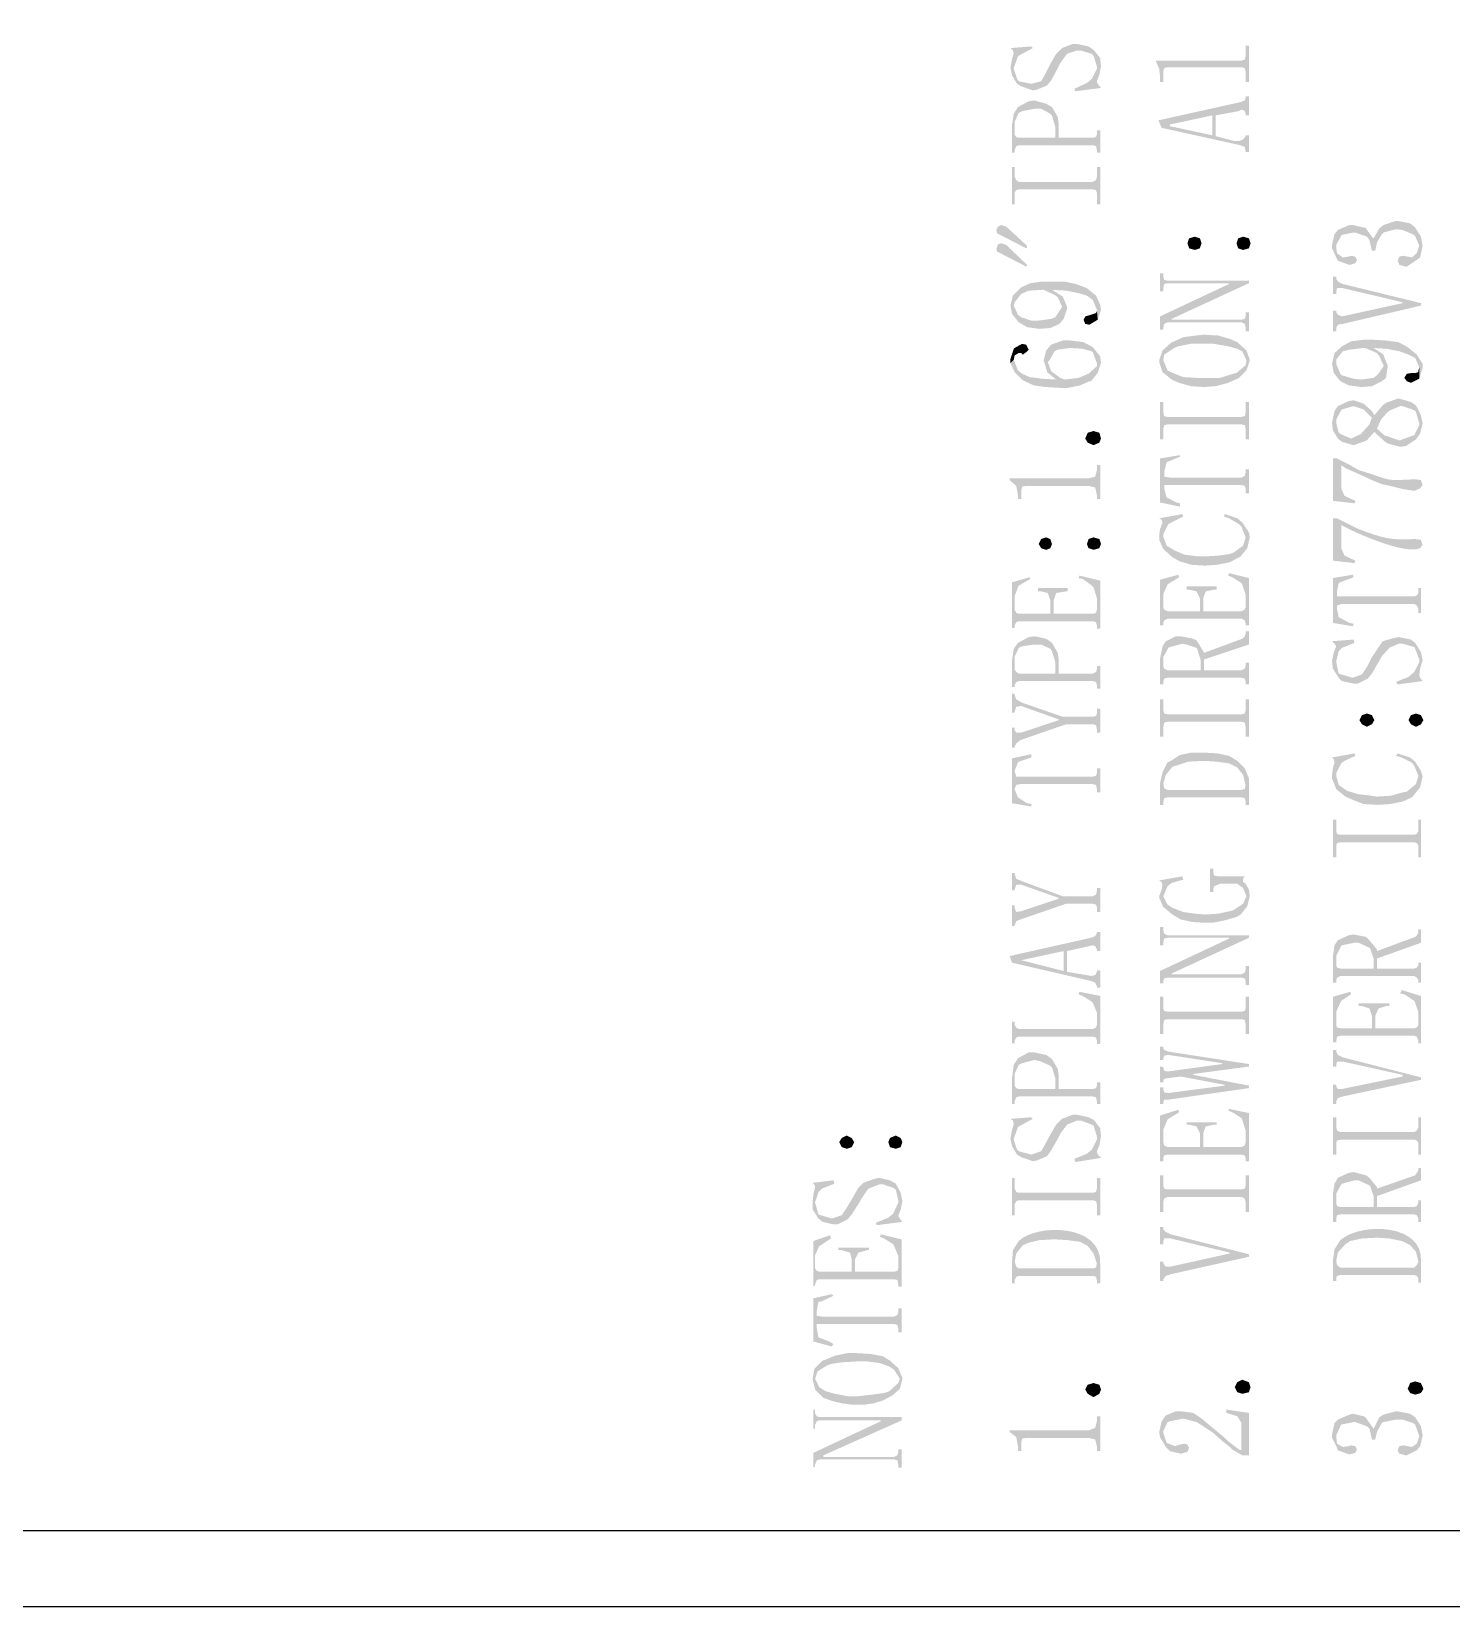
# Model space of a CAD drawing. Header units: millimetres. Extents: x 19 to 191, y 8 to 260.
# Drawn here: x 119.13 to 155.29, y 29.11 to 69.24 of the extents above; entities that cross this region are included whole.
import ezdxf

# ---------------------------------------------------------------- set-up
doc = ezdxf.new("R2010")
doc.units = ezdxf.units.MM
doc.layers.get('0').update_dxf_attribs({"linetype": 'CONTINUOUS'})

msp = doc.modelspace()

# ---------------------------------------------------------------- hatches: boundary and pattern name
for points in [[(144.060333, 68.311889), (144.102667, 68.121389), (144.229667, 67.909722), (144.3355, 67.846222), (144.631833, 67.740389), (144.737667, 67.761556), (144.991667, 67.867389), (145.0975, 67.994389), (145.266833, 68.311889), (145.330333, 68.438889), (145.499667, 68.671722), (145.753667, 68.756389), (145.8595, 68.756389), (146.134667, 68.671722), (146.177, 68.629389), (146.261667, 68.354222), (146.261667, 67.973222), (146.325167, 68.142556), (146.3675, 68.354222), (146.346333, 68.565889), (146.177, 68.777556), (146.05, 68.862222), (145.753667, 68.925722), (145.647833, 68.925722), (145.372667, 68.819889), (145.2245, 68.671722), (145.076333, 68.417722), (144.949333, 68.163722), (144.8435, 67.973222), (144.5895, 67.909722), (144.272, 67.973222), (144.229667, 68.036722), (144.145, 68.290722), (144.145, 68.692889), (144.102667, 68.544722)], [(144.060333, 68.819889), (144.123833, 68.756389), (144.145, 68.692889), (144.145, 68.290722), (144.145, 68.311889), (144.250833, 68.608222), (144.314333, 68.650556), (144.631833, 68.819889), (144.5895, 68.862222)], [(147.7645, 68.502389), (147.7645, 68.481222), (147.849167, 68.290722), (147.870333, 68.100222), (147.870333, 67.952056), (147.955, 67.952056), (147.955, 68.227222), (147.976167, 68.311889), (148.060833, 68.333056), (149.944667, 68.333056), (150.029333, 68.311889), (150.0505, 68.227222), (150.0505, 67.952056), (150.135167, 67.952056), (150.135167, 68.883389), (150.0505, 68.883389), (150.0505, 68.608222), (150.029333, 68.523556), (149.944667, 68.502389)], [(145.690167, 67.782722), (145.711333, 67.719222), (146.3675, 67.803889), (146.282833, 67.909722), (146.261667, 67.973222), (146.261667, 68.354222), (146.261667, 68.290722), (146.134667, 68.036722), (146.007667, 67.930889)], [(144.102667, 66.872556), (144.102667, 66.152889), (144.166167, 66.152889), (144.166167, 66.936056), (144.272, 67.168889), (144.356667, 67.211222), (144.674167, 67.274722), (144.8435, 67.274722), (145.076333, 67.147722), (145.118667, 67.105389), (145.203333, 66.809056), (145.203333, 66.533889), (145.266833, 67.063056), (145.118667, 67.317056), (144.9705, 67.401722), (144.674167, 67.486389), (144.526, 67.465222), (144.250833, 67.317056), (144.145, 67.147722)], [(147.828, 66.978389), (147.912667, 66.787889), (148.124333, 66.872556), (149.203833, 67.105389), (149.203833, 66.597389), (149.2885, 67.105389), (149.86, 67.211222), (149.965833, 67.253556), (150.029333, 67.211222), (150.0505, 67.147722), (150.0505, 67.105389), (150.135167, 67.105389), (150.135167, 67.592222), (150.0505, 67.592222), (150.0505, 67.549889), (150.029333, 67.486389), (149.9235, 67.444056)], [(144.166167, 66.216389), (144.2085, 66.322222), (144.272, 66.343389), (146.155833, 66.343389), (146.2405, 66.322222), (146.261667, 66.216389), (146.261667, 66.152889), (146.346333, 66.152889), (146.346333, 66.724389), (146.261667, 66.724389), (146.261667, 66.618556), (146.2405, 66.555056), (146.155833, 66.533889), (145.288, 66.533889), (145.288, 66.893722), (145.266833, 67.063056), (145.203333, 66.533889), (144.272, 66.533889), (144.2085, 66.555056), (144.166167, 66.618556), (144.166167, 66.787889)], [(147.912667, 66.787889), (149.9235, 66.343389), (150.029333, 66.301056), (150.0505, 66.195222), (150.0505, 66.174056), (150.135167, 66.174056), (150.135167, 66.597389), (150.0505, 66.597389), (150.0505, 66.576222), (149.987, 66.491556), (149.881167, 66.449222), (149.775333, 66.449222), (149.2885, 66.576222), (149.2885, 67.105389), (149.203833, 66.597389), (148.124333, 66.830222), (148.124333, 66.872556)], [(144.102667, 65.793056), (144.102667, 64.840556), (144.166167, 64.840556), (144.166167, 65.136889), (144.2085, 65.200389), (144.272, 65.221556), (146.155833, 65.221556), (146.2405, 65.200389), (146.261667, 65.136889), (146.261667, 64.840556), (146.346333, 64.840556), (146.346333, 65.793056), (146.261667, 65.793056), (146.261667, 65.539056), (146.2405, 65.454389), (146.155833, 65.412056), (144.272, 65.412056), (144.2085, 65.454389), (144.166167, 65.539056), (144.166167, 65.793056)], [(143.7005, 64.184389), (143.721667, 64.099722), (143.806333, 64.057389), (144.4625, 63.718722), (144.483667, 63.739889), (144.483667, 63.782222), (143.9545, 64.269056), (143.8275, 64.311389), (143.742833, 64.269056)], [(152.315333, 64.078556), (152.357667, 63.739889), (152.357667, 63.803389), (152.484667, 64.036222), (152.484667, 64.057389), (152.802167, 64.120889), (152.8445, 64.120889), (153.140833, 64.015056), (153.204333, 63.930389), (153.267833, 63.655222), (153.3525, 63.655222), (153.394833, 63.866889), (153.521833, 64.078556), (153.564167, 64.120889), (153.881667, 64.205556), (154.051, 64.184389), (154.305, 64.078556), (154.3685, 64.036222), (154.474333, 63.782222), (154.4955, 63.485889), (154.559, 63.782222), (154.516667, 64.015056), (154.3685, 64.247889), (154.2415, 64.353722), (153.924, 64.417222), (153.881667, 64.417222), (153.564167, 64.311389), (153.458333, 64.226722), (153.310167, 63.972722), (153.267833, 64.015056), (153.0985, 64.247889), (153.056167, 64.247889), (152.781, 64.311389), (152.696333, 64.311389), (152.4, 64.184389)], [(143.7005, 63.697556), (143.721667, 63.634056), (143.806333, 63.591722), (144.4625, 63.253056), (144.483667, 63.274222), (144.483667, 63.295389), (143.9545, 63.803389), (143.8275, 63.845722), (143.742833, 63.824556)], [(148.568833, 63.845722), (148.611167, 63.718722), (148.759333, 63.676389), (148.886333, 63.718722), (148.928667, 63.845722), (148.886333, 63.972722), (148.759333, 64.015056), (148.611167, 63.972722)], [(149.817667, 63.845722), (149.86, 63.718722), (149.987, 63.676389), (150.135167, 63.718722), (150.1775, 63.845722), (150.135167, 63.972722), (149.987, 64.015056), (149.86, 63.972722)], [(152.251833, 63.803389), (152.251833, 63.718722), (152.378833, 63.443556), (152.4, 63.401222), (152.696333, 63.295389), (152.8445, 63.337722), (152.886833, 63.422389), (152.8445, 63.507056), (152.738667, 63.528222), (152.675167, 63.507056), (152.527, 63.485889), (152.378833, 63.591722), (152.357667, 63.739889), (152.315333, 64.078556)], [(153.924, 63.401222), (153.966333, 63.295389), (154.135667, 63.253056), (154.156833, 63.253056), (154.410833, 63.422389), (154.4955, 63.485889), (154.474333, 63.782222), (154.410833, 63.591722), (154.283833, 63.485889), (154.072167, 63.528222), (153.966333, 63.507056)], [(147.870333, 63.083722), (147.870333, 62.618056), (147.955, 62.618056), (147.955, 62.702722), (147.976167, 62.808556), (148.060833, 62.829722), (149.627167, 62.829722), (149.627167, 62.808556), (150.135167, 62.829722), (150.135167, 62.893222), (148.060833, 62.893222), (147.976167, 62.914389), (147.955, 62.999056), (147.955, 63.083722)], [(144.123833, 62.512222), (144.145, 62.258222), (144.166167, 62.342889), (144.3355, 62.554556), (144.526, 62.639222), (144.864667, 62.660389), (144.907, 62.660389), (145.182167, 62.533389), (145.266833, 62.469889), (145.372667, 62.237056), (145.393833, 62.491056), (145.118667, 62.660389), (145.076333, 62.872056), (144.885833, 62.872056), (144.568333, 62.829722), (144.3355, 62.723889)], [(145.076333, 62.872056), (145.118667, 62.660389), (145.4785, 62.639222), (145.796, 62.575722), (146.007667, 62.512222), (146.155833, 62.406389), (146.261667, 62.152389), (146.282833, 61.898389), (146.3675, 62.152389), (146.346333, 62.279389), (146.2405, 62.512222), (146.007667, 62.702722), (145.7325, 62.808556), (145.436167, 62.872056)], [(147.870333, 61.983056), (147.870333, 61.644389), (147.955, 61.644389), (147.955, 61.707889), (147.976167, 61.792556), (148.060833, 61.834889), (148.166667, 61.919556), (150.135167, 62.829722), (149.627167, 62.808556)], [(152.273, 62.999056), (152.273, 62.554556), (152.357667, 62.554556), (152.357667, 62.618056), (152.378833, 62.702722), (152.527, 62.702722), (154.051, 62.342889), (154.051, 62.321722), (154.516667, 62.258222), (154.516667, 62.321722), (152.527, 62.808556), (152.4, 62.872056), (152.357667, 62.935556), (152.357667, 62.999056)], [(144.060333, 62.258222), (144.102667, 62.046556), (144.272, 61.834889), (144.483667, 61.707889), (144.801167, 61.665556), (145.076333, 61.686722), (145.309167, 61.792556), (145.415, 61.919556), (145.499667, 62.173556), (145.499667, 62.237056), (145.393833, 62.491056), (145.372667, 62.237056), (145.372667, 62.215889), (145.203333, 61.961889), (145.0975, 61.919556), (144.78, 61.877222), (144.5895, 61.877222), (144.3355, 61.961889), (144.250833, 62.025389), (144.145, 62.258222), (144.123833, 62.512222)], [(152.273, 62.131222), (152.273, 61.602056), (152.357667, 61.602056), (152.357667, 61.686722), (152.4, 61.771389), (152.527, 61.792556), (154.516667, 62.258222), (154.051, 62.321722), (152.505833, 61.983056), (152.4, 62.025389), (152.357667, 62.088889), (152.357667, 62.131222)], [(145.923, 61.898389), (145.965333, 61.792556), (146.071167, 61.771389), (146.282833, 61.898389), (146.261667, 62.152389), (146.261667, 62.110056), (146.2405, 62.067722), (146.1135, 62.025389), (145.965333, 61.983056)], [(148.060833, 61.834889), (149.944667, 61.834889), (150.029333, 61.792556), (150.0505, 61.707889), (150.0505, 61.602056), (150.135167, 61.602056), (150.135167, 62.088889), (150.0505, 62.088889), (150.0505, 61.983056), (150.029333, 61.919556), (149.944667, 61.898389), (148.166667, 61.898389), (148.166667, 61.919556)], [(147.849167, 60.861222), (147.849167, 60.818889), (147.933833, 60.564889), (147.955, 60.861222), (147.976167, 61.009389), (148.230167, 61.178722), (148.336, 61.221056), (148.6535, 61.284556), (149.246167, 61.284556), (149.606, 61.221056), (149.838833, 61.157556), (149.965833, 61.094056), (150.071667, 60.861222), (150.071667, 60.607222), (150.156333, 60.861222), (150.156333, 60.882389), (150.071667, 61.115222), (149.838833, 61.326889), (149.648333, 61.411556), (149.352, 61.496222), (148.992167, 61.517389), (148.7805, 61.496222), (148.463, 61.453889), (148.187833, 61.326889), (148.1455, 61.305722), (147.933833, 61.115222)], [(144.060333, 60.903556), (144.060333, 60.797722), (144.145, 60.882389), (144.166167, 60.988222), (144.272, 61.051722), (144.3355, 61.051722), (144.377833, 61.009389), (144.4625, 61.072889), (144.526, 61.136389), (144.4625, 61.263389), (144.356667, 61.284556), (144.166167, 61.178722), (144.145, 61.157556)], [(144.907, 60.861222), (144.991667, 60.586056), (144.991667, 60.564889), (145.012833, 60.818889), (145.055167, 60.861222), (145.182167, 61.094056), (145.266833, 61.136389), (145.584333, 61.178722), (145.901833, 61.157556), (146.134667, 61.094056), (146.155833, 61.072889), (146.261667, 60.797722), (146.282833, 60.543722), (146.3675, 60.797722), (146.346333, 60.967056), (146.155833, 61.199889), (145.923, 61.326889), (145.584333, 61.369222), (145.393833, 61.369222), (145.0975, 61.263389), (144.9705, 61.115222)], [(152.251833, 60.776556), (152.294167, 60.543722), (152.4635, 60.332056), (152.675167, 60.226222), (152.992667, 60.183889), (153.267833, 60.205056), (153.521833, 60.332056), (153.627667, 60.416722), (153.67, 60.713056), (153.67, 60.734222), (153.564167, 60.988222), (153.564167, 61.009389), (153.564167, 60.713056), (153.416, 60.501389), (153.310167, 60.416722), (152.992667, 60.374389), (152.802167, 60.395556), (152.505833, 60.480222), (152.4635, 60.522556), (152.357667, 60.776556), (152.315333, 61.051722)], [(152.315333, 61.051722), (152.357667, 60.776556), (152.357667, 60.882389), (152.527, 61.094056), (152.696333, 61.136389), (153.035, 61.178722), (153.0985, 61.178722), (153.394833, 61.051722), (153.458333, 60.967056), (153.564167, 60.734222), (153.564167, 61.009389), (153.310167, 61.178722), (153.267833, 61.390389), (153.056167, 61.390389), (152.738667, 61.348056), (152.505833, 61.221056)], [(153.267833, 61.390389), (153.310167, 61.178722), (153.648833, 61.157556), (153.966333, 61.094056), (154.199167, 61.009389), (154.3685, 60.924722), (154.474333, 60.691889), (154.474333, 60.395556), (154.559, 60.670722), (154.559, 60.776556), (154.410833, 61.009389), (154.178, 61.199889), (153.945167, 61.326889), (153.627667, 61.369222)], [(144.060333, 60.797722), (144.166167, 60.564889), (144.377833, 60.353222), (144.653, 60.226222), (144.949333, 60.183889), (145.309167, 60.162722), (145.2245, 60.374389), (144.864667, 60.395556), (144.547167, 60.437889), (144.356667, 60.522556), (144.250833, 60.607222), (144.145, 60.882389)], [(144.991667, 60.564889), (145.2245, 60.374389), (145.309167, 60.162722), (145.520833, 60.162722), (145.838333, 60.226222), (146.071167, 60.332056), (146.1135, 60.332056), (146.282833, 60.543722), (146.261667, 60.797722), (146.261667, 60.713056), (146.05, 60.522556), (145.796, 60.416722), (145.436167, 60.374389), (145.330333, 60.416722), (145.0975, 60.586056), (145.012833, 60.818889)], [(147.933833, 60.564889), (148.166667, 60.374389), (148.357167, 60.289722), (148.6535, 60.205056), (148.992167, 60.183889), (149.2885, 60.205056), (149.606, 60.289722), (149.838833, 60.395556), (149.86, 60.395556), (150.071667, 60.607222), (150.071667, 60.861222), (150.0505, 60.734222), (149.817667, 60.543722), (149.6695, 60.501389), (149.394333, 60.416722), (148.801667, 60.416722), (148.463, 60.437889), (148.187833, 60.543722), (148.060833, 60.607222), (147.955, 60.861222)], [(154.093333, 60.416722), (154.156833, 60.332056), (154.262667, 60.289722), (154.474333, 60.395556), (154.474333, 60.691889), (154.453167, 60.607222), (154.453167, 60.564889), (154.389667, 60.543722), (154.305, 60.543722), (154.156833, 60.522556)], [(147.870333, 59.802889), (147.870333, 58.850389), (147.955, 58.850389), (147.955, 59.125556), (147.976167, 59.210222), (148.060833, 59.231389), (149.944667, 59.231389), (150.029333, 59.210222), (150.0505, 59.125556), (150.0505, 58.850389), (150.135167, 58.850389), (150.135167, 59.802889), (150.0505, 59.802889), (150.0505, 59.527722), (150.029333, 59.443056), (149.944667, 59.421889), (148.060833, 59.421889), (147.976167, 59.443056), (147.955, 59.527722), (147.955, 59.802889)], [(152.315333, 59.570056), (152.357667, 59.273722), (152.357667, 59.358389), (152.484667, 59.591222), (152.505833, 59.612389), (152.802167, 59.697056), (153.056167, 59.612389), (153.267833, 59.400722), (153.267833, 59.570056), (153.056167, 59.760556), (152.802167, 59.845222), (152.675167, 59.824056), (152.4, 59.697056)], [(153.331333, 59.464222), (153.394833, 59.125556), (153.500667, 59.358389), (153.67, 59.548889), (153.7335, 59.591222), (153.9875, 59.697056), (154.051, 59.697056), (154.347333, 59.591222), (154.389667, 59.548889), (154.474333, 59.252556), (154.4955, 58.998556), (154.559, 59.252556), (154.516667, 59.464222), (154.389667, 59.718222), (154.262667, 59.802889), (153.966333, 59.887556), (153.924, 59.887556), (153.627667, 59.781722), (153.543, 59.718222)], [(152.251833, 59.273722), (152.273, 59.083222), (152.4, 58.871556), (152.505833, 58.786889), (152.802167, 58.702222), (153.0985, 58.808056), (153.140833, 58.829222), (153.331333, 59.040889), (153.394833, 58.977389), (153.6065, 58.786889), (153.67, 58.744556), (153.9875, 58.659889), (154.135667, 58.681056), (154.389667, 58.850389), (154.4955, 58.998556), (154.474333, 59.252556), (154.474333, 59.210222), (154.347333, 58.956222), (154.283833, 58.935056), (153.9875, 58.829222), (153.945167, 58.829222), (153.648833, 58.935056), (153.6065, 58.935056), (153.394833, 59.125556), (153.331333, 59.464222), (153.267833, 59.570056), (153.267833, 59.400722), (153.204333, 59.231389), (153.013833, 59.019722), (153.013833, 58.998556), (152.738667, 58.871556), (152.484667, 58.977389), (152.421167, 59.019722), (152.357667, 59.273722), (152.315333, 59.570056)], [(146.3675, 58.871556), (146.325167, 58.765722), (146.177, 58.702222), (146.028833, 58.765722), (145.965333, 58.871556), (146.028833, 59.019722), (146.177, 59.062056), (146.325167, 59.019722)], [(144.039167, 57.855556), (144.039167, 57.813222), (144.2085, 57.665056), (144.250833, 57.432222), (144.250833, 57.326389), (144.3355, 57.326389), (144.3355, 57.538056), (144.356667, 57.643889), (144.4625, 57.665056), (146.05, 57.665056), (146.219333, 57.622722), (146.261667, 57.432222), (146.261667, 57.326389), (146.346333, 57.326389), (146.346333, 58.194222), (146.261667, 58.194222), (146.261667, 58.067222), (146.219333, 57.897889), (146.05, 57.855556)], [(147.870333, 58.363556), (147.976167, 57.601556), (147.976167, 58.024889), (148.039667, 58.257722), (148.060833, 58.278889), (148.378333, 58.405889), (148.378333, 58.448222)], [(147.870333, 58.363556), (147.870333, 57.241722), (148.378333, 57.135889), (148.378333, 57.220556), (148.293667, 57.241722), (148.039667, 57.368722), (147.976167, 57.601556)], [(152.273, 58.363556), (152.273, 57.284056), (152.823333, 57.220556), (152.8445, 57.284056), (152.569333, 57.411056), (152.484667, 57.601556), (152.484667, 58.194222), (152.378833, 58.363556)], [(152.378833, 58.363556), (152.484667, 58.194222), (152.611667, 58.109556), (152.950333, 57.961389), (153.267833, 57.813222), (153.521833, 57.707389), (153.7335, 57.665056), (154.072167, 57.580389), (154.347333, 57.538056), (154.4955, 57.601556), (154.559, 57.686222), (154.516667, 57.813222), (154.3685, 57.834389), (154.221061, 57.826326), (154.096572, 57.820273), (153.991759, 57.816445), (153.903346, 57.815058), (153.828056, 57.816327), (153.762615, 57.820467), (153.703745, 57.827695), (153.648172, 57.838225), (153.592619, 57.852274), (153.533812, 57.870056), (153.468474, 57.891787), (153.393329, 57.917683), (153.305101, 57.947959), (153.200515, 57.98283), (153.076296, 58.022513), (152.929167, 58.067222), (152.675167, 58.215389)], [(147.976167, 57.601556), (147.976167, 57.686222), (149.944667, 57.686222), (150.029333, 57.665056), (150.0505, 57.601556), (150.0505, 57.474556), (150.135167, 57.474556), (150.135167, 58.088389), (150.0505, 58.088389), (150.0505, 58.003722), (150.029333, 57.919056), (149.944667, 57.876722), (148.124333, 57.876722), (147.976167, 57.897889), (147.976167, 58.024889)], [(147.849167, 56.839556), (147.912667, 56.797222), (147.933833, 56.712556), (147.955, 56.373889), (147.955, 56.437389), (148.082, 56.691389), (148.463, 56.881889), (148.441833, 56.945389)], [(147.849167, 56.416222), (147.849167, 56.289222), (147.955, 56.056389), (148.187833, 55.844722), (148.378333, 55.738889), (148.674667, 55.654222), (149.013333, 55.633056), (149.330833, 55.654222), (149.648333, 55.717722), (149.881167, 55.844722), (149.9235, 55.865889), (150.092833, 56.077556), (150.0505, 56.352722), (149.987, 56.141056), (149.754167, 55.971722), (149.648333, 55.929389), (149.352, 55.887056), (148.992167, 55.865889), (148.865167, 55.865889), (148.505333, 55.908222), (148.251333, 56.014056), (148.039667, 56.141056), (147.955, 56.373889), (147.933833, 56.712556), (147.870333, 56.564389)], [(149.500167, 56.881889), (149.627167, 56.839556), (149.881167, 56.691389), (149.944667, 56.627889), (150.0505, 56.352722), (150.092833, 56.077556), (150.156333, 56.352722), (150.135167, 56.479722), (149.965833, 56.733722), (149.838833, 56.839556), (149.521333, 56.945389)], [(152.273, 56.839556), (152.273, 55.760056), (152.823333, 55.696556), (152.8445, 55.760056), (152.569333, 55.887056), (152.484667, 56.077556), (152.484667, 56.670222), (152.378833, 56.839556)], [(152.378833, 56.839556), (152.484667, 56.670222), (152.558967, 56.629173), (152.653024, 56.580946), (152.764073, 56.527194), (152.889347, 56.469569), (153.026081, 56.409724), (153.171508, 56.349312), (153.322865, 56.289984), (153.477383, 56.233395), (153.632299, 56.181196), (153.784846, 56.13504), (153.932258, 56.09658), (154.07177, 56.067468), (154.200616, 56.049357), (154.31603, 56.0439), (154.415247, 56.052748), (154.4955, 56.077556), (154.559, 56.162222), (154.516667, 56.289222), (154.3685, 56.310389), (154.154059, 56.300076), (153.968086, 56.300715), (153.801279, 56.312838), (153.644335, 56.33698), (153.487954, 56.373672), (153.322834, 56.423449), (153.139672, 56.486843), (152.929167, 56.564389), (152.675167, 56.691389)], [(144.78, 56.183389), (144.8435, 56.077556), (144.9705, 56.035222), (145.076333, 56.077556), (145.118667, 56.183389), (145.076333, 56.310389), (144.9705, 56.352722), (144.8435, 56.310389)], [(146.007667, 56.183389), (146.05, 56.077556), (146.177, 56.035222), (146.325167, 56.077556), (146.3675, 56.183389), (146.325167, 56.310389), (146.177, 56.352722), (146.05, 56.310389)], [(147.870333, 55.273222), (147.870333, 54.109056), (147.955, 54.109056), (147.955, 54.913389), (148.060833, 55.146222), (148.082, 55.167389), (148.357167, 55.336722), (148.336, 55.400222)], [(149.606, 55.379056), (149.711833, 55.336722), (149.944667, 55.188556), (149.965833, 55.146222), (150.0505, 54.892222), (150.0505, 54.109056), (150.135167, 54.109056), (150.135167, 55.315556), (149.627167, 55.442556)], [(152.273, 55.315556), (152.378833, 54.532389), (152.378833, 54.976889), (152.421167, 55.188556), (152.4635, 55.209722), (152.802167, 55.336722), (152.781, 55.400222)], [(144.102667, 55.209722), (144.102667, 54.045556), (144.166167, 54.045556), (144.166167, 54.849889), (144.250833, 55.082722), (144.272, 55.125056), (144.568333, 55.294389), (144.547167, 55.336722)], [(144.758833, 55.061556), (144.758833, 54.976889), (144.8435, 54.976889), (145.012833, 54.934556), (145.076333, 54.744056), (145.076333, 54.405389), (145.161, 54.744056), (145.2245, 54.934556), (145.4785, 54.976889), (145.520833, 54.976889), (145.520833, 55.061556)], [(145.796, 55.315556), (145.901833, 55.294389), (146.134667, 55.125056), (146.177, 55.082722), (146.261667, 54.807556), (146.261667, 54.024389), (146.346333, 54.024389), (146.346333, 55.252056), (145.817167, 55.379056)], [(148.547667, 55.103889), (148.547667, 55.019222), (148.611167, 55.019222), (148.801667, 54.976889), (148.886333, 54.807556), (148.886333, 54.468889), (148.971, 54.807556), (149.0345, 54.976889), (149.246167, 55.019222), (149.309667, 55.019222), (149.309667, 55.103889)], [(152.273, 55.315556), (152.273, 54.172556), (152.781, 54.087889), (152.802167, 54.151389), (152.696333, 54.172556), (152.421167, 54.320722), (152.378833, 54.532389)], [(152.378833, 54.532389), (152.378833, 54.617056), (152.505833, 54.659389), (154.347333, 54.659389), (154.410833, 54.617056), (154.453167, 54.532389), (154.453167, 54.426556), (154.516667, 54.426556), (154.516667, 55.061556), (154.453167, 55.061556), (154.453167, 54.934556), (154.410833, 54.871056), (154.347333, 54.849889), (152.378833, 54.849889), (152.378833, 54.976889)], [(144.166167, 54.109056), (144.2085, 54.193722), (144.272, 54.214889), (146.155833, 54.214889), (146.2405, 54.193722), (146.261667, 54.109056), (146.261667, 54.511222), (146.2405, 54.426556), (146.155833, 54.405389), (145.161, 54.405389), (145.161, 54.744056), (145.076333, 54.405389), (144.272, 54.405389), (144.2085, 54.426556), (144.166167, 54.511222), (144.166167, 54.849889)], [(147.955, 54.172556), (147.976167, 54.236056), (148.060833, 54.278389), (149.944667, 54.278389), (150.029333, 54.236056), (150.0505, 54.172556), (150.0505, 54.574722), (150.029333, 54.511222), (149.944667, 54.468889), (148.971, 54.468889), (148.971, 54.807556), (148.886333, 54.468889), (148.060833, 54.468889), (147.976167, 54.511222), (147.955, 54.574722), (147.955, 54.913389)], [(144.102667, 53.220056), (144.102667, 52.542722), (144.166167, 52.542722), (144.166167, 53.304722), (144.272, 53.537556), (144.356667, 53.579889), (144.674167, 53.622222), (144.8435, 53.622222), (145.076333, 53.516389), (145.118667, 53.452889), (145.203333, 53.177722), (145.203333, 52.881389), (145.266833, 53.410556), (145.118667, 53.664556), (144.9705, 53.770389), (144.674167, 53.833889), (144.526, 53.812722), (144.250833, 53.664556), (144.145, 53.516389)], [(147.870333, 53.262389), (147.870333, 52.606222), (147.955, 52.606222), (147.955, 53.304722), (148.082, 53.537556), (148.124333, 53.558722), (148.441833, 53.643389), (148.547667, 53.622222), (148.801667, 53.537556), (148.822833, 53.495222), (148.9075, 53.220056), (148.9075, 52.966056), (148.971, 53.452889), (148.801667, 53.728056), (148.717, 53.770389), (148.3995, 53.833889), (148.2725, 53.833889), (148.0185, 53.706889), (147.933833, 53.579889)], [(148.992167, 53.410556), (148.992167, 53.241222), (150.135167, 53.622222), (150.135167, 53.960889), (150.0505, 53.960889), (150.0505, 53.897389), (150.029333, 53.833889), (149.965833, 53.770389)], [(152.251833, 53.198889), (152.273, 53.008389), (152.421167, 52.775556), (152.505833, 52.690889), (152.802167, 52.627389), (152.908, 52.627389), (153.162, 52.754389), (153.267833, 52.881389), (153.521833, 53.325889), (153.712333, 53.537556), (153.945167, 53.643389), (154.051, 53.643389), (154.347333, 53.558722), (154.3685, 53.516389), (154.474333, 53.241222), (154.474333, 52.839056), (154.4955, 53.008389), (154.559, 53.220056), (154.516667, 53.431722), (154.3685, 53.664556), (154.262667, 53.749222), (153.945167, 53.812722), (153.839333, 53.791556), (153.543, 53.706889), (153.437167, 53.558722), (153.246667, 53.262389), (153.140833, 53.050722), (153.013833, 52.860222), (152.781, 52.775556), (152.484667, 52.860222), (152.421167, 52.881389), (152.357667, 53.177722), (152.357667, 53.579889), (152.294167, 53.410556)], [(144.166167, 52.585056), (144.2085, 52.669722), (144.272, 52.690889), (146.155833, 52.690889), (146.2405, 52.669722), (146.261667, 52.585056), (146.261667, 52.500389), (146.346333, 52.500389), (146.346333, 53.071889), (146.261667, 53.071889), (146.261667, 52.987222), (146.2405, 52.923722), (146.155833, 52.881389), (145.288, 52.881389), (145.288, 53.241222), (145.266833, 53.410556), (145.203333, 52.881389), (144.272, 52.881389), (144.2085, 52.923722), (144.166167, 52.987222), (144.166167, 53.156556)], [(147.955, 52.669722), (147.976167, 52.754389), (148.060833, 52.775556), (149.944667, 52.775556), (150.029333, 52.754389), (150.0505, 52.669722), (150.0505, 52.606222), (150.135167, 52.606222), (150.135167, 53.156556), (150.0505, 53.156556), (150.0505, 53.071889), (150.029333, 53.008389), (149.944667, 52.966056), (148.992167, 52.966056), (148.992167, 53.410556), (148.971, 53.452889), (148.9075, 52.966056), (148.060833, 52.966056), (147.976167, 53.008389), (147.955, 53.071889), (147.955, 53.198889)], [(152.251833, 53.706889), (152.315333, 53.643389), (152.357667, 53.579889), (152.357667, 53.177722), (152.357667, 53.198889), (152.421167, 53.452889), (152.505833, 53.537556), (152.823333, 53.664556), (152.802167, 53.749222)], [(153.881667, 52.669722), (153.924, 52.606222), (154.559, 52.690889), (154.4955, 52.775556), (154.474333, 52.839056), (154.474333, 53.241222), (154.474333, 53.177722), (154.347333, 52.923722), (154.199167, 52.796722)], [(144.102667, 52.373389), (144.102667, 51.886556), (144.166167, 51.886556), (144.166167, 51.907722), (144.2085, 52.034722), (144.3355, 52.055889), (145.288, 51.717222), (145.288, 51.696056), (145.393833, 51.780722), (144.356667, 52.140556), (144.2085, 52.225222), (144.166167, 52.331056), (144.166167, 52.373389)], [(147.870333, 52.225222), (147.870333, 51.272722), (147.955, 51.272722), (147.955, 51.526722), (147.976167, 51.632556), (148.060833, 51.653722), (149.944667, 51.653722), (150.029333, 51.632556), (150.0505, 51.526722), (150.0505, 51.272722), (150.135167, 51.272722), (150.135167, 52.225222), (150.0505, 52.225222), (150.0505, 51.950056), (150.029333, 51.865389), (149.944667, 51.844222), (148.060833, 51.844222), (147.976167, 51.865389), (147.955, 51.950056), (147.955, 52.225222)], [(144.102667, 51.505556), (144.102667, 50.997556), (144.166167, 50.997556), (144.166167, 51.018722), (144.2085, 51.103389), (144.314333, 51.188056), (145.4785, 51.590222), (146.155833, 51.590222), (146.2405, 51.569056), (146.261667, 51.463222), (146.261667, 51.378556), (146.346333, 51.378556), (146.346333, 51.992389), (146.261667, 51.992389), (146.261667, 51.865389), (146.2405, 51.801889), (146.155833, 51.780722), (145.393833, 51.780722), (145.288, 51.696056), (144.3355, 51.378556), (144.2085, 51.378556), (144.166167, 51.442056), (144.166167, 51.505556)], [(152.950333, 51.696056), (153.013833, 51.590222), (153.140833, 51.526722), (153.267833, 51.590222), (153.331333, 51.696056), (153.267833, 51.823056), (153.140833, 51.865389), (153.013833, 51.823056)], [(154.199167, 51.696056), (154.262667, 51.590222), (154.389667, 51.526722), (154.516667, 51.590222), (154.580167, 51.696056), (154.516667, 51.823056), (154.389667, 51.865389), (154.262667, 51.823056)], [(144.102667, 50.722389), (144.166167, 49.939222), (144.166167, 50.404889), (144.250833, 50.616556), (144.272, 50.637722), (144.5895, 50.743556), (144.5895, 50.828222)], [(144.102667, 50.722389), (144.102667, 49.579389), (144.5895, 49.494722), (144.5895, 49.558222), (144.483667, 49.579389), (144.250833, 49.727556), (144.166167, 49.939222)], [(147.870333, 50.087389), (147.870333, 49.537056), (147.955, 49.537056), (147.955, 50.087389), (148.0185, 50.299056), (148.187833, 50.510722), (148.336, 50.553056), (148.59, 50.637722), (148.992167, 50.658889), (149.309667, 50.637722), (149.627167, 50.595389), (149.838833, 50.489556), (149.987, 50.299056), (150.0505, 50.045056), (150.0505, 49.537056), (150.135167, 49.537056), (150.135167, 50.214389), (150.029333, 50.468389), (149.838833, 50.658889), (149.627167, 50.785889), (149.330833, 50.849389), (148.971, 50.870556), (148.674667, 50.870556), (148.378333, 50.807056), (148.1455, 50.658889), (148.060833, 50.616556), (147.933833, 50.362556)], [(152.251833, 50.743556), (152.294167, 50.701222), (152.315333, 50.616556), (152.357667, 50.277889), (152.357667, 50.341389), (152.484667, 50.595389), (152.569333, 50.658889), (152.8445, 50.785889), (152.823333, 50.849389)], [(152.251833, 50.299056), (152.251833, 50.214389), (152.357667, 49.939222), (152.5905, 49.748722), (152.781, 49.664056), (153.056167, 49.558222), (153.416, 49.537056), (153.7335, 49.558222), (154.051, 49.621722), (154.283833, 49.727556), (154.305, 49.748722), (154.4955, 49.981556), (154.453167, 50.277889), (154.389667, 50.066222), (154.156833, 49.875722), (154.051, 49.854556), (153.754667, 49.769889), (153.394833, 49.748722), (153.246667, 49.769889), (152.908, 49.812222), (152.632833, 49.896889), (152.421167, 50.045056), (152.357667, 50.277889), (152.315333, 50.616556), (152.273, 50.468389)], [(153.881667, 50.785889), (154.029833, 50.743556), (154.283833, 50.616556), (154.347333, 50.531889), (154.453167, 50.277889), (154.4955, 49.981556), (154.559, 50.256722), (154.516667, 50.404889), (154.3685, 50.637722), (154.2415, 50.743556), (153.924, 50.849389)], [(144.166167, 49.939222), (144.2085, 50.045056), (144.314333, 50.066222), (146.155833, 50.066222), (146.2405, 50.045056), (146.261667, 49.939222), (146.261667, 49.854556), (146.346333, 49.854556), (146.346333, 50.468389), (146.261667, 50.468389), (146.261667, 50.341389), (146.2405, 50.277889), (146.155833, 50.256722), (144.2085, 50.256722), (144.166167, 50.404889)], [(147.955, 49.621722), (147.976167, 49.706389), (148.060833, 49.727556), (149.944667, 49.727556), (150.029333, 49.706389), (150.0505, 49.621722), (150.0505, 50.045056), (150.029333, 49.939222), (149.944667, 49.918056), (148.060833, 49.918056), (147.976167, 49.960389), (147.955, 50.087389)], [(152.273, 49.156056), (152.273, 48.203556), (152.357667, 48.203556), (152.357667, 48.499889), (152.378833, 48.563389), (152.4635, 48.584556), (154.347333, 48.584556), (154.410833, 48.563389), (154.453167, 48.499889), (154.453167, 48.203556), (154.516667, 48.203556), (154.516667, 49.156056), (154.453167, 49.156056), (154.453167, 48.880889), (154.410833, 48.796222), (154.347333, 48.775056), (152.4635, 48.775056), (152.378833, 48.796222), (152.357667, 48.880889), (152.357667, 49.156056)], [(144.102667, 47.801389), (144.102667, 47.356889), (144.166167, 47.356889), (144.166167, 47.378056), (144.2085, 47.505056), (144.3355, 47.505056), (145.288, 47.166389), (145.288, 47.145222), (145.393833, 47.208722), (144.356667, 47.589722), (144.2085, 47.653222), (144.166167, 47.780222), (144.166167, 47.801389)], [(149.140333, 47.907222), (149.140333, 47.314556), (149.225, 47.314556), (149.225, 47.378056), (149.246167, 47.462722), (149.394333, 47.526222), (149.838833, 47.526222), (149.987, 47.420389), (149.987, 47.653222), (150.029333, 47.716722), (149.352, 47.716722), (149.246167, 47.737889), (149.225, 47.822556), (149.225, 47.907222)], [(144.102667, 46.975889), (144.102667, 46.446722), (144.166167, 46.446722), (144.166167, 46.467889), (144.2085, 46.573722), (144.314333, 46.616056), (145.4785, 47.018222), (146.155833, 47.018222), (146.2405, 46.997056), (146.261667, 46.933556), (146.261667, 46.806556), (146.346333, 46.806556), (146.346333, 47.420389), (146.261667, 47.420389), (146.261667, 47.335722), (146.2405, 47.251056), (146.155833, 47.208722), (145.393833, 47.208722), (145.288, 47.145222), (144.3355, 46.827722), (144.2085, 46.806556), (144.166167, 46.912389), (144.166167, 46.975889)], [(147.849167, 47.610889), (147.912667, 47.568556), (147.933833, 47.505056), (147.955, 47.208722), (148.060833, 47.462722), (148.166667, 47.547389), (148.463, 47.632056), (148.441833, 47.716722)], [(147.849167, 47.208722), (147.849167, 47.166389), (147.955, 46.933556), (148.187833, 46.743056), (148.3995, 46.616056), (148.695833, 46.552556), (149.0345, 46.531389), (149.203833, 46.531389), (149.521333, 46.594889), (149.817667, 46.679556), (149.9235, 46.743056), (150.092833, 46.954722), (150.071667, 47.208722), (149.987, 47.018222), (149.733, 46.848889), (149.648333, 46.827722), (149.352, 46.764222), (149.0345, 46.743056), (148.759333, 46.764222), (148.463, 46.806556), (148.187833, 46.912389), (148.060833, 46.997056), (147.955, 47.208722), (147.933833, 47.505056), (147.912667, 47.378056)], [(149.987, 47.420389), (150.071667, 47.208722), (150.092833, 46.954722), (150.156333, 47.208722), (150.135167, 47.378056), (150.0505, 47.526222), (149.987, 47.568556), (149.987, 47.653222)], [(144.039167, 45.684722), (144.102667, 45.515389), (144.3355, 45.578889), (145.415, 45.811722), (145.415, 45.303722), (145.499667, 45.811722), (146.071167, 45.938722), (146.155833, 45.959889), (146.219333, 45.938722), (146.261667, 45.854056), (146.261667, 45.811722), (146.346333, 45.811722), (146.346333, 46.298556), (146.261667, 46.298556), (146.261667, 46.277389), (146.219333, 46.192722), (146.1135, 46.150389)], [(147.870333, 46.425556), (147.870333, 45.959889), (147.955, 45.959889), (147.955, 46.044556), (147.976167, 46.129222), (148.060833, 46.150389), (149.627167, 46.150389), (149.627167, 46.129222), (150.135167, 46.150389), (150.135167, 46.213889), (148.060833, 46.213889), (147.976167, 46.256222), (147.955, 46.340889), (147.955, 46.425556)], [(152.273, 45.663556), (152.273, 45.007389), (152.357667, 45.007389), (152.357667, 45.684722), (152.484667, 45.938722), (152.505833, 45.959889), (152.823333, 46.023389), (152.929167, 46.023389), (153.204333, 45.896389), (153.2255, 45.875222), (153.310167, 45.621222), (153.310167, 45.367222), (153.394833, 45.854056), (153.204333, 46.086889), (153.119667, 46.171556), (152.802167, 46.235056), (152.675167, 46.213889), (152.4, 46.086889), (152.315333, 45.959889)], [(153.394833, 45.811722), (153.394833, 45.621222), (154.516667, 46.023389), (154.516667, 46.362056), (154.453167, 46.362056), (154.453167, 46.277389), (154.410833, 46.213889), (154.3685, 46.171556)], [(144.102667, 45.515389), (146.1135, 45.049722), (146.219333, 45.007389), (146.261667, 44.922722), (146.261667, 44.880389), (146.346333, 44.880389), (146.346333, 45.324889), (146.261667, 45.324889), (146.261667, 45.282556), (146.219333, 45.197889), (146.1135, 45.176722), (146.007667, 45.197889), (145.499667, 45.282556), (145.499667, 45.811722), (145.415, 45.303722), (144.3355, 45.578889)], [(147.870333, 45.303722), (147.870333, 44.986222), (147.955, 44.986222), (147.955, 45.049722), (147.976167, 45.113222), (148.060833, 45.134389), (148.166667, 45.240222), (150.135167, 46.150389), (149.627167, 46.129222)], [(152.357667, 45.070889), (152.378833, 45.134389), (152.4635, 45.176722), (154.347333, 45.176722), (154.410833, 45.134389), (154.453167, 45.070889), (154.453167, 45.007389), (154.516667, 45.007389), (154.516667, 45.515389), (154.453167, 45.515389), (154.453167, 45.451889), (154.410833, 45.388389), (154.347333, 45.367222), (153.394833, 45.367222), (153.394833, 45.854056), (153.310167, 45.367222), (152.4635, 45.367222), (152.378833, 45.388389), (152.357667, 45.451889), (152.357667, 45.600056)], [(148.060833, 45.134389), (149.944667, 45.134389), (150.029333, 45.113222), (150.0505, 45.049722), (150.0505, 44.943889), (150.135167, 44.943889), (150.135167, 45.430722), (150.0505, 45.430722), (150.0505, 45.324889), (150.029333, 45.261389), (149.944667, 45.219056), (148.166667, 45.219056), (148.166667, 45.240222)], [(145.796, 44.711056), (145.901833, 44.668722), (146.134667, 44.520556), (146.155833, 44.499389), (146.261667, 44.245389), (146.261667, 43.441056), (146.346333, 43.441056), (146.346333, 44.668722), (145.817167, 44.774556)], [(147.870333, 44.647556), (147.870333, 43.695056), (147.955, 43.695056), (147.955, 43.949056), (147.976167, 44.054889), (148.060833, 44.076056), (149.944667, 44.076056), (150.029333, 44.054889), (150.0505, 43.949056), (150.0505, 43.695056), (150.135167, 43.695056), (150.135167, 44.647556), (150.0505, 44.647556), (150.0505, 44.351222), (150.029333, 44.287722), (149.944667, 44.266556), (148.060833, 44.266556), (147.976167, 44.287722), (147.955, 44.351222), (147.955, 44.647556)], [(152.273, 44.647556), (152.273, 43.483389), (152.357667, 43.483389), (152.357667, 44.266556), (152.4635, 44.499389), (152.484667, 44.541722), (152.738667, 44.711056), (152.7175, 44.774556)], [(153.9875, 44.732222), (154.093333, 44.711056), (154.347333, 44.541722), (154.3685, 44.499389), (154.453167, 44.245389), (154.453167, 43.462222), (154.516667, 43.462222), (154.516667, 44.668722), (154.029833, 44.816889)], [(152.357667, 43.525722), (152.378833, 43.631556), (152.4635, 43.652722), (154.347333, 43.652722), (154.410833, 43.631556), (154.453167, 43.525722), (154.453167, 43.927889), (154.410833, 43.864389), (154.347333, 43.843222), (153.3525, 43.843222), (153.3525, 44.160722), (153.267833, 43.843222), (152.4635, 43.843222), (152.378833, 43.864389), (152.357667, 43.927889), (152.357667, 44.266556)], [(152.929167, 44.478222), (152.929167, 44.414722), (153.013833, 44.414722), (153.204333, 44.351222), (153.267833, 44.160722), (153.267833, 43.843222), (153.3525, 44.160722), (153.437167, 44.351222), (153.648833, 44.414722), (153.712333, 44.414722), (153.712333, 44.478222)], [(144.102667, 44.012556), (144.102667, 43.462222), (144.166167, 43.462222), (144.166167, 43.525722), (144.2085, 43.610389), (144.272, 43.631556), (146.155833, 43.631556), (146.2405, 43.610389), (146.261667, 43.525722), (146.261667, 43.927889), (146.2405, 43.864389), (146.155833, 43.822056), (144.272, 43.822056), (144.2085, 43.864389), (144.166167, 43.927889), (144.166167, 44.012556)], [(147.870333, 43.377556), (147.870333, 43.038889), (147.955, 43.038889), (147.955, 43.081222), (147.976167, 43.144722), (148.082, 43.165889), (149.457833, 42.954222), (149.457833, 42.933056), (150.135167, 42.869556), (150.135167, 42.933056), (148.082, 43.250556), (147.976167, 43.292889), (147.955, 43.335222), (147.955, 43.377556)], [(144.102667, 42.594389), (144.102667, 41.917056), (144.166167, 41.917056), (144.166167, 42.679056), (144.272, 42.911889), (144.356667, 42.954222), (144.674167, 43.038889), (144.8435, 42.996556), (145.076333, 42.890722), (145.118667, 42.848389), (145.203333, 42.573222), (145.203333, 42.298056), (145.266833, 42.806056), (145.118667, 43.060056), (144.9705, 43.165889), (144.674167, 43.229389), (144.526, 43.229389), (144.250833, 43.081222), (144.145, 42.911889)], [(152.273, 43.292889), (152.273, 42.869556), (152.357667, 42.869556), (152.357667, 42.911889), (152.378833, 42.996556), (152.527, 42.996556), (154.051, 42.657889), (154.051, 42.615556), (154.516667, 42.530889), (154.516667, 42.594389), (152.527, 43.102389), (152.4, 43.165889), (152.357667, 43.250556), (152.357667, 43.292889)], [(144.166167, 41.980556), (144.2085, 42.086389), (144.272, 42.107556), (146.155833, 42.107556), (146.2405, 42.086389), (146.261667, 41.980556), (146.261667, 41.917056), (146.346333, 41.917056), (146.346333, 42.467389), (146.261667, 42.467389), (146.261667, 42.382722), (146.2405, 42.319222), (146.155833, 42.298056), (145.288, 42.298056), (145.288, 42.657889), (145.266833, 42.806056), (145.203333, 42.298056), (144.272, 42.298056), (144.2085, 42.319222), (144.166167, 42.382722), (144.166167, 42.552056)], [(147.870333, 42.869556), (147.870333, 42.467389), (147.955, 42.467389), (147.955, 42.509722), (147.976167, 42.552056), (148.060833, 42.573222), (148.3995, 42.615556), (148.717, 42.679056), (150.135167, 42.869556), (149.457833, 42.933056), (148.060833, 42.742556), (147.976167, 42.763722), (147.955, 42.848389), (147.955, 42.869556)], [(148.3995, 42.615556), (149.521333, 42.403889), (149.521333, 42.382722), (150.135167, 42.319222), (150.135167, 42.382722), (148.717, 42.657889), (148.717, 42.679056)], [(152.273, 42.403889), (152.273, 41.917056), (152.357667, 41.917056), (152.357667, 41.980556), (152.4, 42.065222), (152.527, 42.107556), (154.516667, 42.530889), (154.051, 42.615556), (152.505833, 42.298056), (152.4, 42.298056), (152.357667, 42.361556), (152.357667, 42.403889)], [(147.870333, 42.340389), (147.870333, 41.917056), (147.955, 41.917056), (147.955, 41.959389), (147.976167, 42.022889), (148.060833, 42.022889), (150.135167, 42.319222), (149.521333, 42.382722), (148.060833, 42.192222), (147.976167, 42.213389), (147.955, 42.298056), (147.955, 42.340389)], [(147.870333, 41.620722), (147.870333, 40.456556), (147.955, 40.456556), (147.955, 41.260889), (148.060833, 41.514889), (148.082, 41.536056), (148.357167, 41.705389), (148.336, 41.768889)], [(149.606, 41.747722), (149.711833, 41.705389), (149.944667, 41.557222), (149.965833, 41.514889), (150.0505, 41.239722), (150.0505, 40.456556), (150.135167, 40.456556), (150.135167, 41.684222), (149.627167, 41.790056)], [(144.060333, 41.028056), (144.102667, 40.837556), (144.229667, 40.625889), (144.3355, 40.562389), (144.631833, 40.456556), (144.737667, 40.477722), (144.991667, 40.583556), (145.0975, 40.731722), (145.266833, 41.028056), (145.330333, 41.155056), (145.499667, 41.387889), (145.753667, 41.493722), (145.8595, 41.493722), (146.134667, 41.387889), (146.177, 41.366722), (146.261667, 41.091556), (146.261667, 40.710556), (146.325167, 40.858722), (146.3675, 41.091556), (146.346333, 41.303222), (146.177, 41.514889), (146.05, 41.578389), (145.753667, 41.641889), (145.647833, 41.641889), (145.372667, 41.536056), (145.2245, 41.387889), (145.076333, 41.133889), (144.949333, 40.901056), (144.8435, 40.710556), (144.5895, 40.625889), (144.272, 40.710556), (144.229667, 40.752889), (144.145, 41.006889), (144.145, 41.409056), (144.102667, 41.260889)], [(144.060333, 41.536056), (144.123833, 41.493722), (144.145, 41.409056), (144.145, 41.006889), (144.145, 41.028056), (144.250833, 41.324389), (144.314333, 41.366722), (144.631833, 41.536056), (144.5895, 41.578389)], [(148.547667, 41.451389), (148.547667, 41.387889), (148.611167, 41.387889), (148.801667, 41.345556), (148.886333, 41.176222), (148.886333, 40.816389), (148.971, 41.176222), (149.0345, 41.345556), (149.246167, 41.387889), (149.309667, 41.387889), (149.309667, 41.451389)], [(152.273, 41.578389), (152.273, 40.625889), (152.357667, 40.625889), (152.357667, 40.922222), (152.378833, 40.985722), (152.4635, 41.006889), (154.347333, 41.006889), (154.410833, 40.985722), (154.453167, 40.922222), (154.453167, 40.625889), (154.516667, 40.625889), (154.516667, 41.578389), (154.453167, 41.578389), (154.453167, 41.324389), (154.410833, 41.239722), (154.347333, 41.197389), (152.4635, 41.197389), (152.378833, 41.239722), (152.357667, 41.324389), (152.357667, 41.578389)], [(139.7, 40.943389), (139.7635, 40.816389), (139.8905, 40.774056), (140.0175, 40.816389), (140.081, 40.943389), (140.0175, 41.049222), (139.8905, 41.112722), (139.7635, 41.049222)], [(140.948833, 40.943389), (140.991167, 40.816389), (141.139333, 40.774056), (141.266333, 40.816389), (141.308667, 40.943389), (141.266333, 41.049222), (141.139333, 41.112722), (140.991167, 41.049222)], [(145.690167, 40.520056), (145.711333, 40.435389), (146.3675, 40.541222), (146.282833, 40.625889), (146.261667, 40.710556), (146.261667, 41.091556), (146.261667, 41.006889), (146.134667, 40.752889), (146.007667, 40.647056)], [(147.955, 40.541222), (147.976167, 40.604722), (148.060833, 40.625889), (149.944667, 40.625889), (150.029333, 40.604722), (150.0505, 40.541222), (150.0505, 40.943389), (150.029333, 40.858722), (149.944667, 40.816389), (148.971, 40.816389), (148.971, 41.176222), (148.886333, 40.816389), (148.060833, 40.816389), (147.976167, 40.858722), (147.955, 40.943389), (147.955, 41.260889)], [(152.273, 39.609889), (152.273, 38.911389), (152.357667, 38.911389), (152.357667, 39.631056), (152.484667, 39.863889), (152.505833, 39.885056), (152.823333, 39.969722), (152.929167, 39.969722), (153.204333, 39.842722), (153.2255, 39.821556), (153.310167, 39.567556), (153.310167, 39.292389), (153.394833, 39.800389), (153.204333, 40.033222), (153.119667, 40.096722), (152.802167, 40.181389), (152.675167, 40.160222), (152.4, 40.033222), (152.315333, 39.885056)], [(153.394833, 39.758056), (153.394833, 39.567556), (154.516667, 39.969722), (154.516667, 40.287222), (154.453167, 40.287222), (154.453167, 40.223722), (154.3685, 40.096722)], [(139.022667, 39.419389), (139.022667, 39.228889), (139.170833, 38.996056), (139.276667, 38.911389), (139.551833, 38.847889), (139.657667, 38.847889), (139.911667, 38.974889), (140.0175, 39.101889), (140.208, 39.398222), (140.292667, 39.546389), (140.440833, 39.758056), (140.716, 39.863889), (140.821833, 39.863889), (141.075833, 39.779222), (141.139333, 39.736889), (141.202833, 39.461722), (141.202833, 39.059556), (141.266333, 39.228889), (141.308667, 39.440556), (141.266333, 39.652222), (141.139333, 39.885056), (140.991167, 39.969722), (140.716, 40.033222), (140.610167, 40.012056), (140.313833, 39.906222), (140.186833, 39.779222), (140.0175, 39.482889), (139.8905, 39.271222), (139.7635, 39.080722), (139.5095, 38.996056), (139.234333, 39.080722), (139.170833, 39.101889), (139.086167, 39.398222), (139.086167, 39.800389), (139.043833, 39.631056)], [(139.022667, 39.906222), (139.065, 39.863889), (139.086167, 39.800389), (139.086167, 39.398222), (139.086167, 39.419389), (139.170833, 39.673389), (139.2555, 39.758056), (139.573, 39.885056), (139.551833, 39.969722)], [(144.102667, 40.033222), (144.102667, 39.080722), (144.166167, 39.080722), (144.166167, 39.355889), (144.2085, 39.440556), (144.272, 39.461722), (146.155833, 39.461722), (146.2405, 39.440556), (146.261667, 39.355889), (146.261667, 39.080722), (146.346333, 39.080722), (146.346333, 40.033222), (146.261667, 40.033222), (146.261667, 39.758056), (146.2405, 39.673389), (146.155833, 39.652222), (144.272, 39.652222), (144.2085, 39.673389), (144.166167, 39.758056), (144.166167, 40.033222)], [(147.870333, 40.096722), (147.870333, 39.165389), (147.955, 39.165389), (147.955, 39.419389), (147.976167, 39.504056), (148.060833, 39.546389), (149.944667, 39.546389), (150.029333, 39.504056), (150.0505, 39.419389), (150.0505, 39.165389), (150.135167, 39.165389), (150.135167, 40.096722), (150.0505, 40.096722), (150.0505, 39.821556), (150.029333, 39.758056), (149.944667, 39.736889), (148.060833, 39.736889), (147.976167, 39.758056), (147.955, 39.821556), (147.955, 40.096722)], [(152.357667, 38.996056), (152.378833, 39.080722), (152.4635, 39.101889), (154.347333, 39.101889), (154.410833, 39.080722), (154.453167, 38.996056), (154.453167, 38.911389), (154.516667, 38.911389), (154.516667, 39.461722), (154.453167, 39.461722), (154.453167, 39.398222), (154.410833, 39.313556), (154.347333, 39.292389), (153.394833, 39.292389), (153.394833, 39.800389), (153.310167, 39.292389), (152.4635, 39.292389), (152.378833, 39.313556), (152.357667, 39.398222), (152.357667, 39.546389)], [(140.631333, 38.890222), (140.6525, 38.826722), (141.308667, 38.911389), (141.245167, 38.996056), (141.202833, 39.059556), (141.202833, 39.461722), (141.202833, 39.398222), (141.075833, 39.123056), (140.948833, 39.017222)], [(139.043833, 38.424556), (139.043833, 37.281556), (139.086167, 37.281556), (139.086167, 38.064722), (139.192, 38.297556), (139.234333, 38.318722), (139.488333, 38.488056), (139.467167, 38.572722)], [(140.737167, 38.530389), (140.843, 38.488056), (141.075833, 38.339889), (141.097, 38.297556), (141.202833, 38.043556), (141.202833, 37.260389), (141.2875, 37.260389), (141.2875, 38.466889), (140.758333, 38.593889)], [(144.102667, 37.895389), (144.102667, 37.345056), (144.166167, 37.345056), (144.166167, 37.895389), (144.2085, 38.107056), (144.377833, 38.318722), (144.526, 38.382222), (144.801167, 38.445722), (145.182167, 38.466889), (145.520833, 38.445722), (145.838333, 38.403389), (146.028833, 38.297556), (146.177, 38.107056), (146.261667, 37.853056), (146.261667, 37.345056), (146.346333, 37.345056), (146.346333, 37.853056), (146.336095, 38.031483), (146.289859, 38.186982), (146.211928, 38.320391), (146.106604, 38.432543), (145.978189, 38.524274), (145.830985, 38.596421), (145.669294, 38.649819), (145.497418, 38.685302), (145.319659, 38.703708), (145.140319, 38.705872), (144.963701, 38.692628), (144.794106, 38.664814), (144.635836, 38.623264), (144.493194, 38.568813), (144.370481, 38.502299), (144.272, 38.424556), (144.123833, 38.191722)], [(147.870333, 38.784389), (147.870333, 38.339889), (147.955, 38.339889), (147.955, 38.403389), (147.976167, 38.488056), (148.1455, 38.488056), (149.648333, 38.128222), (149.648333, 38.107056), (150.135167, 38.022389), (150.135167, 38.085889), (148.1455, 38.593889), (148.0185, 38.657389), (147.955, 38.720889), (147.955, 38.784389)], [(152.273, 37.916556), (152.273, 37.408556), (152.357667, 37.408556), (152.357667, 37.916556), (152.4, 38.128222), (152.5905, 38.339889), (152.7175, 38.424556), (153.013833, 38.488056), (153.394833, 38.509222), (153.712333, 38.488056), (154.029833, 38.424556), (154.2415, 38.318722), (154.389667, 38.149389), (154.453167, 37.895389), (154.453167, 37.366222), (154.516667, 37.366222), (154.516667, 37.895389), (154.511437, 38.068121), (154.470811, 38.219262), (154.398857, 38.349484), (154.299642, 38.459464), (154.177235, 38.549875), (154.035704, 38.621391), (153.879116, 38.674687), (153.71154, 38.710438), (153.537043, 38.729317), (153.359693, 38.731999), (153.183559, 38.719159), (153.012709, 38.691471), (152.85121, 38.649608), (152.70313, 38.594246), (152.572537, 38.52606), (152.4635, 38.445722), (152.315333, 38.212889)], [(139.678833, 38.255222), (139.678833, 38.191722), (139.7635, 38.191722), (139.975167, 38.128222), (140.0175, 37.958889), (140.0175, 37.641389), (140.102167, 37.958889), (140.186833, 38.128222), (140.419667, 38.191722), (140.462, 38.191722), (140.462, 38.255222)], [(139.086167, 37.323889), (139.1285, 37.429722), (139.192, 37.450889), (141.097, 37.450889), (141.181667, 37.429722), (141.202833, 37.323889), (141.202833, 37.726056), (141.181667, 37.662556), (141.097, 37.641389), (140.102167, 37.641389), (140.102167, 37.958889), (140.0175, 37.641389), (139.192, 37.641389), (139.1285, 37.662556), (139.086167, 37.726056), (139.086167, 38.064722)], [(144.166167, 37.429722), (144.2085, 37.514389), (144.272, 37.535556), (146.155833, 37.535556), (146.2405, 37.514389), (146.261667, 37.429722), (146.261667, 37.853056), (146.2405, 37.747222), (146.155833, 37.726056), (144.272, 37.726056), (144.2085, 37.768389), (144.166167, 37.895389)], [(147.870333, 37.895389), (147.870333, 37.408556), (147.955, 37.408556), (147.955, 37.450889), (148.0185, 37.535556), (148.1455, 37.577889), (150.135167, 38.022389), (149.648333, 38.107056), (148.124333, 37.768389), (148.0185, 37.768389), (147.955, 37.853056), (147.955, 37.895389)], [(152.357667, 37.472056), (152.378833, 37.535556), (152.4635, 37.556722), (154.347333, 37.556722), (154.410833, 37.535556), (154.453167, 37.472056), (154.453167, 37.895389), (154.410833, 37.810722), (154.347333, 37.747222), (152.4635, 37.747222), (152.378833, 37.810722), (152.357667, 37.916556)], [(139.043833, 36.964056), (139.1285, 36.202056), (139.1285, 36.646556), (139.170833, 36.879389), (139.234333, 36.879389), (139.551833, 37.027556), (139.5095, 37.069889)], [(139.043833, 36.964056), (139.043833, 35.863389), (139.5095, 35.736389), (139.551833, 35.799889), (139.446, 35.863389), (139.170833, 35.969222), (139.1285, 36.202056)], [(139.1285, 36.202056), (139.1285, 36.307889), (141.097, 36.307889), (141.181667, 36.286722), (141.202833, 36.202056), (141.202833, 36.096222), (141.2875, 36.096222), (141.2875, 36.710056), (141.202833, 36.710056), (141.202833, 36.604222), (141.181667, 36.540722), (141.097, 36.498389), (139.2555, 36.498389), (139.1285, 36.519556), (139.1285, 36.646556)], [(139.022667, 34.910889), (139.022667, 34.889722), (139.086167, 34.635722), (139.086167, 34.910889), (139.149667, 35.101389), (139.3825, 35.249556), (139.488333, 35.291889), (139.784667, 35.334222), (140.1445, 35.355389), (140.419667, 35.355389), (140.737167, 35.313056), (140.97, 35.228389), (141.097, 35.143722), (141.245167, 34.910889), (141.245167, 34.656889), (141.308667, 34.910889), (141.308667, 34.932056), (141.202833, 35.186056), (140.991167, 35.376556), (140.821833, 35.482389), (140.504333, 35.545889), (140.1445, 35.567056), (139.911667, 35.567056), (139.594167, 35.503556), (139.340167, 35.397722), (139.276667, 35.376556), (139.065, 35.164889)], [(139.086167, 34.635722), (139.297833, 34.424056), (139.537372, 34.342425), (139.792009, 34.283578), (140.054748, 34.251942), (140.318596, 34.251944), (140.576556, 34.288012), (140.821635, 34.364574), (141.046837, 34.486057), (141.245167, 34.656889), (141.245167, 34.910889), (141.202833, 34.805056), (140.97, 34.593389), (140.843, 34.551056), (140.5255, 34.508722), (140.1445, 34.466389), (139.932833, 34.466389), (139.594167, 34.529889), (139.361333, 34.593389), (139.192, 34.699222), (139.086167, 34.910889)], [(146.3675, 34.635722), (146.325167, 34.529889), (146.177, 34.445222), (146.028833, 34.529889), (145.965333, 34.635722), (146.028833, 34.762722), (146.177, 34.805056), (146.325167, 34.762722)], [(150.1775, 34.699222), (150.135167, 34.572222), (149.965833, 34.529889), (149.838833, 34.572222), (149.775333, 34.699222), (149.838833, 34.826222), (149.965833, 34.889722), (150.135167, 34.826222)], [(154.580167, 34.656889), (154.516667, 34.551056), (154.3685, 34.508722), (154.2415, 34.551056), (154.178, 34.656889), (154.2415, 34.805056), (154.3685, 34.847389), (154.516667, 34.805056)], [(139.043833, 34.127722), (139.043833, 33.640889), (139.086167, 33.640889), (139.086167, 33.746722), (139.1285, 33.831389), (139.192, 33.852556), (140.758333, 33.852556), (140.758333, 33.831389), (141.2875, 33.852556), (141.2875, 33.937222), (139.192, 33.937222), (139.1285, 33.958389), (139.086167, 34.021889), (139.086167, 34.127722)], [(149.563667, 34.127722), (149.563667, 34.043056), (149.838833, 33.958389), (149.944667, 33.789056), (149.944667, 33.090556), (149.965833, 32.963556), (150.135167, 32.963556), (150.135167, 34.043056)], [(139.043833, 33.027056), (139.043833, 32.667222), (139.086167, 32.667222), (139.086167, 32.730722), (139.1285, 32.836556), (139.192, 32.857722), (139.297833, 32.963556), (141.2875, 33.852556), (140.758333, 33.831389)], [(144.039167, 33.598556), (144.039167, 33.556222), (144.2085, 33.429222), (144.250833, 33.196389), (144.250833, 33.069389), (144.3355, 33.069389), (144.3355, 33.281056), (144.356667, 33.386889), (144.4625, 33.408056), (146.05, 33.408056), (146.219333, 33.365722), (146.261667, 33.196389), (146.261667, 33.069389), (146.346333, 33.069389), (146.346333, 33.958389), (146.261667, 33.958389), (146.261667, 33.831389), (146.219333, 33.662056), (146.05, 33.598556)], [(147.849167, 33.556222), (147.870333, 33.429222), (148.0185, 33.175222), (148.124333, 33.069389), (148.3995, 33.005889), (148.568833, 33.048222), (148.611167, 33.154056), (148.568833, 33.238722), (148.484167, 33.259889), (148.378333, 33.238722), (148.251333, 33.196389), (148.039667, 33.281056), (147.955, 33.535056), (147.912667, 33.831389)], [(147.912667, 33.831389), (147.955, 33.535056), (147.955, 33.577389), (148.060833, 33.810222), (148.124333, 33.831389), (148.441833, 33.894889), (148.484167, 33.894889), (148.801667, 33.810222), (148.971, 33.704389), (149.225, 33.535056), (149.436667, 33.344556), (149.648333, 33.175222), (149.711833, 33.111722), (149.965833, 32.963556), (149.944667, 33.090556), (149.881167, 33.111722), (149.627167, 33.302222), (149.521333, 33.408056), (149.2885, 33.598556), (149.013333, 33.831389), (148.971, 33.873722), (148.717, 34.043056), (148.3995, 34.085389), (148.2725, 34.085389), (148.0185, 33.979556)], [(152.251833, 33.492722), (152.251833, 33.408056), (152.378833, 33.154056), (152.4, 33.090556), (152.696333, 32.984722), (152.8445, 33.027056), (152.886833, 33.111722), (152.8445, 33.196389), (152.738667, 33.217556), (152.675167, 33.196389), (152.527, 33.175222), (152.378833, 33.259889), (152.357667, 33.450389), (152.315333, 33.789056)], [(152.315333, 33.789056), (152.357667, 33.450389), (152.357667, 33.471556), (152.484667, 33.746722), (152.802167, 33.810222), (152.8445, 33.810222), (153.140833, 33.704389), (153.204333, 33.640889), (153.267833, 33.365722), (153.3525, 33.365722), (153.394833, 33.556222), (153.521833, 33.789056), (153.564167, 33.810222), (153.881667, 33.873722), (154.051, 33.873722), (154.305, 33.789056), (154.3685, 33.746722), (154.474333, 33.450389), (154.4955, 33.196389), (154.559, 33.471556), (154.516667, 33.704389), (154.3685, 33.937222), (154.2415, 34.021889), (153.924, 34.085389), (153.881667, 34.085389), (153.564167, 34.000722), (153.458333, 33.937222), (153.310167, 33.640889), (153.267833, 33.704389), (153.0985, 33.937222), (153.056167, 33.958389), (152.781, 34.021889), (152.696333, 34.000722), (152.4, 33.873722)], [(153.924, 33.090556), (153.966333, 33.005889), (154.135667, 32.963556), (154.156833, 32.963556), (154.410833, 33.090556), (154.4955, 33.196389), (154.474333, 33.450389), (154.410833, 33.259889), (154.283833, 33.175222), (154.072167, 33.217556), (153.966333, 33.196389)], [(139.192, 32.857722), (141.097, 32.857722), (141.181667, 32.836556), (141.202833, 32.730722), (141.202833, 32.646056), (141.2875, 32.646056), (141.2875, 33.111722), (141.202833, 33.111722), (141.202833, 33.027056), (141.181667, 32.963556), (141.097, 32.921222), (139.297833, 32.921222), (139.297833, 32.963556)]]:
    msp.add_hatch(color=7).paths.add_polyline_path(points)

# ---------------------------------------------------------------- linework, layer by layer
at = {"color": 7}
for points in [[(190.5635, 260.124222), (19.282833, 260.124222), (19.282833, 29.111222), (190.5635, 29.111222)], [(21.3995, 258.198056), (188.425667, 258.198056), (188.425667, 31.037389), (21.3995, 31.037389)]]:
    msp.add_lwpolyline(points, close=True, dxfattribs=at)

doc.saveas('drawing.dxf')
